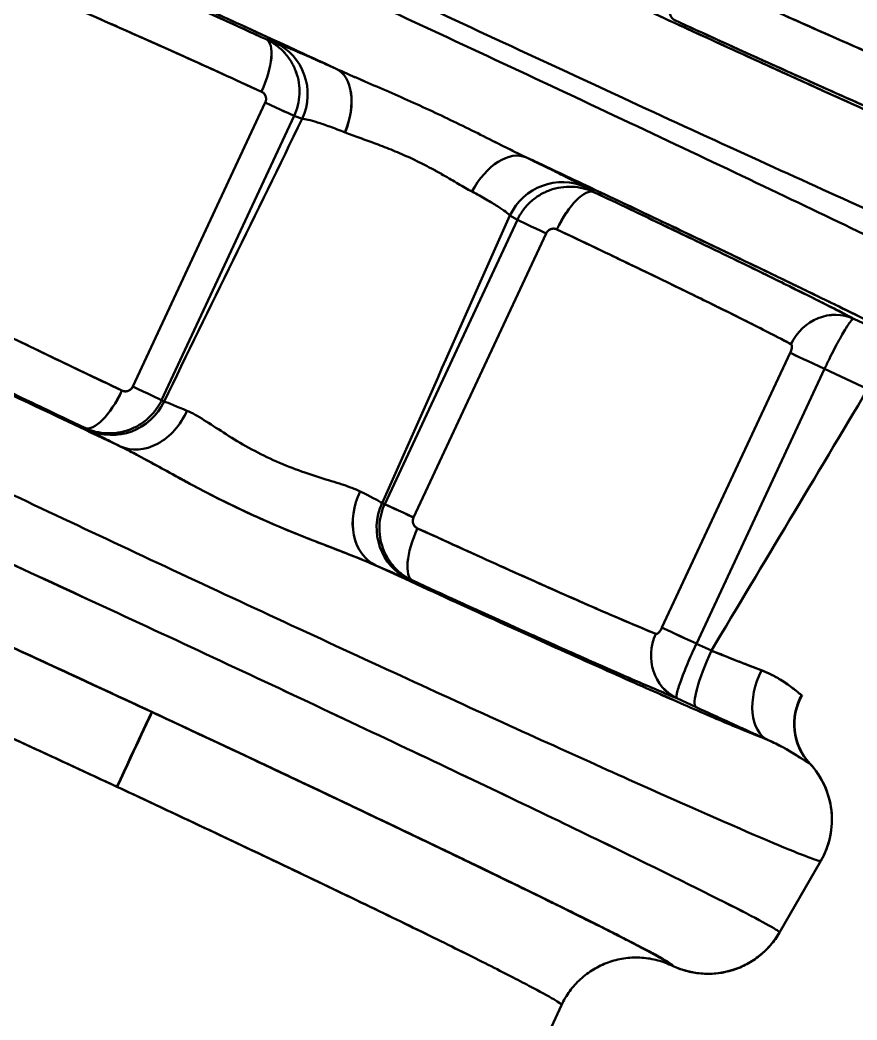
# Model space of a CAD drawing. Header units: millimetres. Extents: x -142 to 142, y -208 to 161.
# Drawn here: x -108.74 to -98.6, y -162.51 to -150.39 of the extents above; entities that cross this region are included whole.
import ezdxf

# ---------------------------------------------------------------- set-up
doc = ezdxf.new("R2010")
doc.units = ezdxf.units.MM
doc.layers.add('1', color=7, linetype='Continuous', true_color=0xffffff)

msp = doc.modelspace()

# ---------------------------------------------------------------- linework, layer by layer
at = {"layer": '1', "color": 251, "linetype": 'Continuous', "lineweight": 50}
for p, q in [((-105.754, -150.619, -5.682), (-105.646, -150.657, -6.325)), ((-105.646, -150.657, 6.325), (-105.754, -150.619, 5.682)), ((-105.765, -151.385, 5.17), (-107.371, -154.829, 5.17)), ((-107.371, -154.829, -5.17), (-105.765, -151.385, -5.17)), ((-105.415, -151.548, 5.629), (-107.021, -154.993, 5.629)), ((-107.021, -154.993, -5.629), (-105.415, -151.548, -5.629)), ((-105.317, -151.583, 6.216), (-105.415, -151.548, 5.629)), ((-105.415, -151.548, -5.629), (-105.317, -151.583, -6.216)), ((-101.88, -152.413, -6.325), (-101.782, -152.471, -5.682)), ((-101.782, -152.471, 5.682), (-101.88, -152.413, 6.325)), ((-102.711, -152.809, -5.629), (-104.318, -156.253, -5.629)), ((-104.318, -156.253, 5.629), (-102.711, -152.809, 5.629)), ((-102.801, -152.756, -6.216), (-102.711, -152.809, -5.629)), ((-102.711, -152.809, 5.629), (-102.801, -152.756, 6.216)), ((-102.362, -152.972, -5.17), (-103.968, -156.417, -5.17)), ((-103.968, -156.417, 5.17), (-102.362, -152.972, 5.17)), ((-98.058, -154.277, -2.067), (-98.634, -154.007, -2.179)), ((-98.058, -154.277, 2.067), (-98.634, -154.007, 2.179)), ((-100.958, -157.751, -1.878), (-99.405, -154.42, -1.878)), ((-99.405, -154.42, 1.878), (-100.958, -157.751, 1.878)), ((-100.541, -157.946, -1.492), (-98.988, -154.614, -1.492)), ((-98.988, -154.614, 1.492), (-100.541, -157.946, 1.492)), ((-98.464, -154.86, -1.39), (-98.988, -154.614, -1.492)), ((-98.464, -154.86, 1.39), (-98.988, -154.614, 1.492)), ((-107.021, -154.993, 5.629), (-106.992, -155.01, 5.824)), ((-106.992, -155.01, -5.824), (-107.021, -154.993, -5.629)), ((-107.912, -155.353, -5.933), (-107.951, -155.331, -5.682)), ((-107.951, -155.331, 5.682), (-107.912, -155.353, 5.933)), ((-104.318, -156.253, -5.629), (-104.35, -156.242, -5.824)), ((-104.35, -156.242, 5.824), (-104.318, -156.253, 5.629)), ((-103.979, -157.182, -5.682), (-104.021, -157.168, -5.933)), ((-104.021, -157.168, 5.933), (-103.979, -157.182, 5.682)), ((-100.359, -158.03, -1.456), (-100.541, -157.946, -1.492)), ((-100.359, -158.03, 1.456), (-100.541, -157.946, 1.492)), ((-100.544, -158.716, -2.133), (-100.779, -158.607, -2.179)), ((-100.544, -158.716, 2.133), (-100.779, -158.607, 2.179)), ((-99.033, -160.579, 0), (-99.534, -161.448, 0)), ((-100.823, -161.855), (-100.847, -161.844, 0)), ((-104.711, -167.765, 0), (-102.176, -162.328))]:
    msp.add_line(p, q, dxfattribs=at)
at = {"layer": '1', "color": 251, "linetype": 'Continuous', "lineweight": 50, "extrusion": (-0.848465, 0.388724, 0.359167)}
for centre in [(178.108, -5.105, 29.116), (185.608, -5.123, 29.163)]:
    msp.add_arc(centre, 0.6, 269.8617, 358.9284, dxfattribs=at)
at = {"layer": '1', "color": 251, "linetype": 'Continuous', "lineweight": 50, "extrusion": (-0.848463, 0.388728, 0.359167)}
msp.add_arc((181.58, -17.313, 29.137), 0.6, 89.8618, 178.9285, dxfattribs=at)
at = {"layer": '1', "color": 251, "linetype": 'Continuous', "lineweight": 50, "extrusion": (0.848465, -0.388724, 0.359167)}
msp.add_arc((-181.58, 17.314, -29.138), 0.6, 269.8617, 358.9284, dxfattribs=at)
at = {"layer": '1', "color": 251, "linetype": 'Continuous', "lineweight": 50, "extrusion": (0.164619, -0.057799, -0.984662)}
for centre, start, end in [((-177.845, -50.181, -2.456), 5.7409, 95.5674), ((-182.057, -44.269, -13.882), 185.7409, 275.5673)]:
    msp.add_arc(centre, 0.7, start, end, dxfattribs=at)
at = {"layer": '1', "color": 251, "linetype": 'Continuous', "lineweight": 50, "extrusion": (-0.164619, 0.057799, -0.984662)}
for centre, start, end in [((177.845, 50.181, 2.456), 185.7409, 275.5674), ((182.057, 44.269, 13.882), 5.7409, 95.5673)]:
    msp.add_arc(centre, 0.7, start, end, dxfattribs=at)
at = {"layer": '1', "color": 251, "linetype": 'Continuous', "lineweight": 50, "extrusion": (0.725798, -0.326787, -0.605333)}
msp.add_arc((-181.435, -26.488, -22.172), 0.7, 1.2566, 86.6875, dxfattribs=at)
at = {"layer": '1', "color": 251, "linetype": 'Continuous', "lineweight": 50, "extrusion": (-0.725799, 0.326787, -0.605332)}
msp.add_arc((181.435, 26.488, 22.173), 0.7, 181.2564, 266.6874, dxfattribs=at)
at = {"layer": '1', "color": 251, "linetype": 'Continuous', "lineweight": 50, "extrusion": (0.422601, 0.906316, 6.83168e-06)}
msp.add_arc((32.086, -5.732, -181.899), 0.6, 109.9626, 170, dxfattribs=at)
at = {"layer": '1', "color": 251, "linetype": 'Continuous', "lineweight": 50, "extrusion": (-0.422618, -0.906308, -1.66395e-14)}
for centre, start, end in [((-32.083, 5.733, 181.9), 289.9626, 350), ((-27.917, -5.733, 181.9), 109.9626, 170)]:
    msp.add_arc(centre, 0.6, start, end, dxfattribs=at)
at = {"layer": '1', "color": 251, "linetype": 'Continuous', "lineweight": 50, "extrusion": (0.716868, -0.345939, 0.605332)}
msp.add_arc((-182.232, 9.829, -25.582), 0.7, 1.2564, 86.6874, dxfattribs=at)
at = {"layer": '1', "color": 251, "linetype": 'Continuous', "lineweight": 50, "extrusion": (-0.716867, 0.345938, 0.605333)}
msp.add_arc((182.232, -9.829, 25.582), 0.7, 181.2566, 266.6875, dxfattribs=at)
at = {"layer": '1', "color": 251, "linetype": 'Continuous', "lineweight": 50, "extrusion": (0.150092, -0.088953, 0.984662)}
for centre, start, end in [((-183.755, 8.611, -7.962), 5.7409, 95.5674), ((-187.967, 14.524, 3.464), 185.7409, 275.5673)]:
    msp.add_arc(centre, 0.7, start, end, dxfattribs=at)
at = {"layer": '1', "color": 251, "linetype": 'Continuous', "lineweight": 50, "extrusion": (-0.150092, 0.088953, 0.984662)}
for centre, start, end in [((183.755, -8.611, 7.962), 185.7409, 275.5674), ((187.967, -14.524, -3.464), 5.7409, 95.5673)]:
    msp.add_arc(centre, 0.7, start, end, dxfattribs=at)
at = {"layer": '1', "color": 251, "linetype": 'Continuous', "lineweight": 50, "extrusion": (-0.843162, 0.400095, -0.359167)}
msp.add_arc((181.984, 4.236, 26.857), 0.6, 89.8617, 178.9284, dxfattribs=at)
at = {"layer": '1', "color": 251, "linetype": 'Continuous', "lineweight": 50, "extrusion": (0.843164, -0.400091, -0.359167)}
msp.add_arc((-181.983, -4.236, -26.858), 0.6, 269.8618, 358.9285, dxfattribs=at)
at = {"layer": '1', "color": 251, "linetype": 'Continuous', "lineweight": 50, "extrusion": (0.422635, 0.9063, -6.83168e-06)}
msp.add_arc((27.914, 5.732, -181.9), 0.6, 289.9626, 350, dxfattribs=at)
at = {"layer": '1', "color": 251, "linetype": 'Continuous', "lineweight": 50, "extrusion": (-0.318365, 0.16643, -0.933244)}
msp.add_arc((182.777, 14.178, 7.804), 0.6, 87.5743, 177.2154, dxfattribs=at)
at = {"layer": '1', "color": 251, "linetype": 'Continuous', "lineweight": 50, "extrusion": (0.318367, -0.166425, -0.933244)}
msp.add_arc((-182.777, -14.18, -7.805), 0.6, 267.5751, 357.2162, dxfattribs=at)
at = {"layer": '1', "color": 251, "linetype": 'Continuous', "lineweight": 50, "extrusion": (0.42261, 0.906312, -2.5651e-05)}
msp.add_arc((24.268, -2.087, -181.962), 0.6, 19.9626, 80, dxfattribs=at)
at = {"layer": '1', "color": 251, "linetype": 'Continuous', "lineweight": 50, "extrusion": (-0.422618, -0.906308, -5.3707e-15)}
msp.add_arc((-24.267, 2.083, 181.962), 0.6, 199.9626, 260, dxfattribs=at)
at = {"layer": '1', "color": 251, "linetype": 'Continuous', "lineweight": 50, "extrusion": (0.843162, -0.400095, -0.359167)}
msp.add_arc((-186.011, -16.426, -26.832), 0.6, 89.8617, 178.9284, dxfattribs=at)
at = {"layer": '1', "color": 251, "linetype": 'Continuous', "lineweight": 50, "extrusion": (-0.843164, 0.400091, -0.359167)}
msp.add_arc((186.011, 16.426, 26.833), 0.6, 269.8618, 358.9285, dxfattribs=at)
at = {"layer": '1', "color": 251, "linetype": 'Continuous', "lineweight": 50, "extrusion": (-0.422635, -0.9063, -6.83168e-06)}
msp.add_arc((-32.079, 5.735, 185.701), 0.6, 289.9626, 350, dxfattribs=at)
at = {"layer": '1', "color": 251, "linetype": 'Continuous', "lineweight": 50, "extrusion": (0.422618, 0.906308, -1.66395e-14)}
for centre, start, end in [((32.083, -5.733, -185.7), 109.9626, 170), ((27.917, 5.733, -185.7), 289.9626, 350)]:
    msp.add_arc(centre, 0.6, start, end, dxfattribs=at)
at = {"layer": '1', "color": 251, "linetype": 'Continuous', "lineweight": 50, "extrusion": (-0.556309, 0.274517, 0.784322)}
msp.add_arc((186.375, -25.944, 11.692), 0.7, 1.6121, 93.6972, dxfattribs=at)
at = {"layer": '1', "color": 251, "linetype": 'Continuous', "lineweight": 50, "extrusion": (0.556316, -0.274525, 0.784314)}
msp.add_arc((-186.375, 25.943, -11.691), 0.7, 181.6122, 273.6975, dxfattribs=at)
at = {"layer": '1', "color": 251, "linetype": 'Continuous', "lineweight": 50, "extrusion": (-0.567891, 0.249702, -0.784314)}
msp.add_arc((185.051, 21.105, 25.521), 0.7, 1.6122, 93.6975, dxfattribs=at)
at = {"layer": '1', "color": 251, "linetype": 'Continuous', "lineweight": 50, "extrusion": (0.567881, -0.249702, -0.784322)}
msp.add_arc((-185.051, -21.104, -25.52), 0.7, 181.6121, 273.6972, dxfattribs=at)
at = {"layer": '1', "color": 251, "linetype": 'Continuous', "lineweight": 50, "extrusion": (-0.422601, -0.906316, 6.83168e-06)}
msp.add_arc((-27.921, -5.735, 185.7), 0.6, 109.9626, 170, dxfattribs=at)
at = {"layer": '1', "color": 251, "linetype": 'Continuous', "lineweight": 50, "extrusion": (0.848463, -0.388728, 0.359167)}
msp.add_arc((-185.608, 5.123, -29.162), 0.6, 89.8618, 178.9285, dxfattribs=at)
at = {"layer": '1', "color": 251, "linetype": 'Continuous', "lineweight": 50, "extrusion": (0.332132, -0.136907, 0.933244)}
msp.add_arc((-184.445, 29.732, -13.791), 0.6, 87.5751, 177.2162, dxfattribs=at)
at = {"layer": '1', "color": 251, "linetype": 'Continuous', "lineweight": 50, "extrusion": (-0.332134, 0.136903, 0.933244)}
msp.add_arc((184.445, -29.734, 13.792), 0.6, 267.5743, 357.2154, dxfattribs=at)
at = {"layer": '1', "color": 251, "linetype": 'Continuous', "lineweight": 50, "extrusion": (0.422618, 0.906308, -5.3707e-15)}
msp.add_arc((24.267, -2.083, -185.638), 0.6, 19.9626, 80, dxfattribs=at)
at = {"layer": '1', "color": 251, "linetype": 'Continuous', "lineweight": 50, "extrusion": (-0.422627, -0.906304, 2.5651e-05)}
msp.add_arc((-24.265, 2.078, 185.638), 0.6, 199.9626, 260, dxfattribs=at)
at = {"layer": '1', "color": 251, "linetype": 'Continuous', "lineweight": 50, "extrusion": (-0.893816, 0.413449, -0.173647)}
msp.add_arc((185.562, 2.162, 24.618), 0.7, 1.0154, 90.0306, dxfattribs=at)
at = {"layer": '1', "color": 251, "linetype": 'Continuous', "lineweight": 50, "extrusion": (-0.893816, 0.413449, 0.173647)}
msp.add_arc((185.562, -2.162, 24.618), 0.7, 269.9694, 358.9846, dxfattribs=at)
at = {"layer": '1', "color": 251, "linetype": 'Continuous', "lineweight": 50, "extrusion": (-0.724883, 0.326334, -0.606671)}
msp.add_arc((185.306, 14.136, 21.372), 0.7, 1.258, 93.0917, dxfattribs=at)
at = {"layer": '1', "color": 251, "linetype": 'Continuous', "lineweight": 50, "extrusion": (-0.724884, 0.326335, 0.60667)}
msp.add_arc((185.306, -14.136, 21.372), 0.7, 266.9084, 358.7421, dxfattribs=at)
at = {"layer": '1', "color": 251, "linetype": 'Continuous', "lineweight": 50, "extrusion": (-0.018074, -0.005152, 0.999823)}
msp.add_arc((125.787, -138.418, 2.63), 0.7, 224.0935, 296.9891, dxfattribs=at)
at = {"layer": '1', "color": 251, "linetype": 'Continuous', "lineweight": 50, "extrusion": (-0.018074, -0.005153, -0.999823)}
msp.add_arc((125.782, 138.422, 2.63), 0.7, 63.0127, 135.9083, dxfattribs=at)
at = {"layer": '1', "color": 251, "linetype": 'Continuous', "lineweight": 50, "extrusion": (-0.906311, 0.422612, -0.000400232)}
msp.add_arc((190.178, 7.012, 30.001), 1, 181, 270, dxfattribs=at)
at = {"layer": '1', "color": 251, "linetype": 'Continuous', "lineweight": 50, "extrusion": (0.906305, -0.422625, 0.000399382)}
msp.add_arc((-190.178, -6.988, -29.999), 1, 1, 90, dxfattribs=at)
at = {"layer": '1', "color": 251, "linetype": 'Continuous', "lineweight": 50, "extrusion": (-0.00876, -0.015172, 0.999847)}
msp.add_arc((-99.895, -160.048, 3.304), 1, 329.9962, 42.9035, dxfattribs=at)
at = {"layer": '1', "color": 251, "linetype": 'Continuous', "lineweight": 50, "extrusion": (0.00876, 0.015172, 0.999847)}
msp.add_arc((-99.895, -160.048, -3.304), 1, 329.9962, 42.9035, dxfattribs=at)
at = {"layer": '1', "color": 251, "linetype": 'Continuous', "lineweight": 50, "extrusion": (0.00876, 0.015172, -0.999847)}
msp.add_arc((100.397, -160.916, -3.321), 1, 210.0038, 295.0046, dxfattribs=at)
at = {"layer": '1', "color": 251, "linetype": 'Continuous', "lineweight": 50, "extrusion": (-0.00876, -0.015172, -0.999847)}
msp.add_arc((100.397, -160.916, 3.321), 1, 210.0038, 295.0046, dxfattribs=at)
at = {"layer": '1', "color": 251, "linetype": 'Continuous', "lineweight": 50}
for points, knots in [([(-111.157, -146.65), (-111.16, -146.659, -0.573), (-111.063, -146.723, -1.719), (-110.471, -147.036, -3.924), (-109.015, -147.758, -6.352), (-106.384, -149.017, -8.299), (-103.272, -150.481, -8.982), (-100.15, -151.924, -8.299), (-97.494, -153.13, -6.352), (-96.005, -153.782, -3.924), (-95.385, -154.034, -1.719), (-95.273, -154.067, -0.573), (-95.268, -154.059, 0)], [0, 0, 0, 0, 0.0625, 0.125, 0.25, 0.375, 0.5, 0.625, 0.75, 0.875, 0.9375, 1, 1, 1, 1]), ([(-95.268, -154.059, 0), (-95.273, -154.067, 0.573), (-95.385, -154.034, 1.719), (-96.005, -153.782, 3.924), (-97.494, -153.13, 6.352), (-100.15, -151.924, 8.299), (-103.272, -150.481, 8.982), (-106.384, -149.017, 8.299), (-109.015, -147.758, 6.352), (-110.471, -147.036, 3.924), (-111.063, -146.723, 1.719), (-111.16, -146.659, 0.573), (-111.157, -146.65)], [0, 0, 0, 0, 0.0625, 0.125, 0.25, 0.375, 0.5, 0.625, 0.75, 0.875, 0.9375, 1, 1, 1, 1]), ([(-95.519, -154.494, 0), (-95.515, -154.486, -0.571), (-95.609, -154.423, -1.714), (-96.195, -154.113, -3.913), (-97.643, -153.395, -6.336), (-100.263, -152.141, -8.279), (-103.365, -150.682, -8.962), (-106.477, -149.243, -8.279), (-109.122, -148.042, -6.336), (-110.603, -147.394, -3.913), (-111.217, -147.145, -1.714), (-111.326, -147.113, -0.571), (-111.329, -147.121)], [0, 0, 0, 0, 0.0625, 0.125, 0.25, 0.375, 0.5, 0.625, 0.75, 0.875, 0.9375, 1, 1, 1, 1]), ([(-111.329, -147.121), (-111.326, -147.113, 0.571), (-111.217, -147.145, 1.714), (-110.603, -147.394, 3.913), (-109.122, -148.042, 6.336), (-106.477, -149.243, 8.279), (-103.365, -150.682, 8.962), (-100.263, -152.141, 8.279), (-97.643, -153.395, 6.336), (-96.195, -154.113, 3.913), (-95.609, -154.423, 1.714), (-95.515, -154.486, 0.571), (-95.519, -154.494, 0)], [0, 0, 0, 0, 0.0625, 0.125, 0.25, 0.375, 0.5, 0.625, 0.75, 0.875, 0.9375, 1, 1, 1, 1]), ([(-100.751, -149.75, -5.133), (-100.431, -149.897, -4.998), (-99.818, -150.175, -4.655), (-99.002, -150.54, -3.94), (-98.326, -150.837, -3.042), (-97.994, -150.976, -2.341), (-97.863, -151.03, -1.974)], [0, 0, 0, 0, 0.246209, 0.489623, 0.743213, 1, 1, 1, 1]), ([(-97.863, -151.03, 1.974), (-97.988, -150.979, 2.322), (-98.303, -150.846, 2.997), (-98.96, -150.559, 3.895), (-99.784, -150.191, 4.634), (-100.421, -149.902, 4.993), (-100.751, -149.75, 5.133)], [0, 0, 0, 0, 0.243764, 0.490546, 0.74563, 1, 1, 1, 1]), ([(-105.812, -151.254, -5.133), (-106.133, -151.107, -4.997), (-106.751, -150.826, -4.652), (-107.57, -150.46, -3.93), (-108.243, -150.165, -3.031), (-108.571, -150.027, -2.335), (-108.7, -149.975, -1.974)], [0, 0, 0, 0, 0.246921, 0.49392, 0.747102, 1, 1, 1, 1]), ([(-108.7, -149.975, 1.974), (-108.574, -150.026, 2.326), (-108.257, -150.159, 3.004), (-107.597, -150.448, 3.901), (-106.775, -150.815, 4.637), (-106.141, -151.103, 4.994), (-105.812, -151.254, 5.133)], [0, 0, 0, 0, 0.246266, 0.493, 0.746655, 1, 1, 1, 1]), ([(-104.906, -150.977, -7.65), (-104.883, -150.987, -7.662), (-104.838, -151.007, -7.686), (-104.747, -151.048, -7.731), (-104.583, -151.12, -7.801), (-104.34, -151.224, -7.879), (-104.043, -151.355, -7.935), (-103.743, -151.491, -7.954), (-103.446, -151.633, -7.935), (-103.154, -151.777, -7.879), (-102.871, -151.92, -7.786), (-102.69, -152.009, -7.699), (-102.601, -152.051, -7.65)], [0, 0, 0, 0, 0.03125, 0.0625, 0.125, 0.25, 0.375, 0.5, 0.625, 0.75, 0.875, 1, 1, 1, 1]), ([(-102.601, -152.051, 7.65), (-102.623, -152.041, 7.662), (-102.668, -152.019, 7.686), (-102.758, -151.975, 7.731), (-102.918, -151.896, 7.801), (-103.154, -151.777, 7.879), (-103.446, -151.633, 7.935), (-103.743, -151.491, 7.954), (-104.043, -151.355, 7.935), (-104.34, -151.224, 7.879), (-104.631, -151.099, 7.786), (-104.817, -151.017, 7.699), (-104.906, -150.977, 7.65)], [0, 0, 0, 0, 0.03125, 0.0625, 0.125, 0.25, 0.375, 0.5, 0.625, 0.75, 0.875, 1, 1, 1, 1]), ([(-104.799, -151.748, -7.106), (-104.743, -151.77, -7.152), (-104.622, -151.814, -7.235), (-104.424, -151.884, -7.327), (-104.216, -151.965, -7.384), (-104.006, -152.056, -7.403), (-103.801, -152.158, -7.384), (-103.606, -152.266, -7.327), (-103.455, -152.354, -7.25), (-103.342, -152.42, -7.173), (-103.287, -152.451, -7.129), (-103.26, -152.465, -7.106)], [0, 0, 0, 0, 0.125, 0.25, 0.375, 0.5, 0.625, 0.75, 0.875, 0.9375, 1, 1, 1, 1]), ([(-103.26, -152.465, 7.106), (-103.314, -152.437, 7.152), (-103.425, -152.372, 7.235), (-103.606, -152.265, 7.327), (-103.801, -152.158, 7.384), (-104.006, -152.056, 7.403), (-104.216, -151.965, 7.384), (-104.424, -151.884, 7.327), (-104.589, -151.826, 7.25), (-104.713, -151.781, 7.173), (-104.771, -151.759, 7.129), (-104.799, -151.748, 7.106)], [0, 0, 0, 0, 0.125, 0.25, 0.375, 0.5, 0.625, 0.75, 0.875, 0.9375, 1, 1, 1, 1]), ([(-99.395, -154.314, -1.974), (-99.492, -154.262, -2.26), (-99.728, -154.14, -2.809), (-100.199, -153.905, -3.552), (-100.776, -153.622, -4.2), (-101.454, -153.294, -4.744), (-101.964, -153.051, -5.019), (-102.231, -152.924, -5.133)], [0, 0, 0, 0, 0.199935, 0.396129, 0.591968, 0.793117, 1, 1, 1, 1]), ([(-102.231, -152.924, 5.133), (-101.911, -153.076, 4.997), (-101.3, -153.368, 4.651), (-100.495, -153.759, 3.932), (-99.837, -154.085, 3.035), (-99.519, -154.248, 2.338), (-99.395, -154.314, 1.974)], [0, 0, 0, 0, 0.247974, 0.492968, 0.745015, 1, 1, 1, 1]), ([(-110.338, -153.488, -1.974), (-110.219, -153.551, -2.323), (-109.917, -153.706, -2.994), (-109.277, -154.024, -3.889), (-108.467, -154.417, -4.631), (-107.833, -154.72, -4.992), (-107.502, -154.878, -5.133)], [0, 0, 0, 0, 0.243908, 0.487994, 0.743246, 1, 1, 1, 1]), ([(-107.502, -154.878, 5.133), (-107.819, -154.727, 4.998), (-108.426, -154.437, 4.656), (-109.231, -154.046, 3.94), (-109.893, -153.718, 3.042), (-110.213, -153.554, 2.341), (-110.338, -153.488, 1.974)], [0, 0, 0, 0, 0.245777, 0.489368, 0.743303, 1, 1, 1, 1]), ([(-113.732, -153.725), (-113.735, -153.732, -0.53), (-113.645, -153.792, -1.591), (-113.098, -154.082, -3.63), (-111.75, -154.749, -5.877), (-109.316, -155.913, -7.678), (-106.436, -157.267, -8.31), (-103.548, -158.603, -7.678), (-101.092, -159.719, -5.877), (-99.714, -160.322, -3.63), (-99.14, -160.556, -1.591), (-99.037, -160.586, -0.53), (-99.033, -160.579, 0)], [0, 0, 0, 0, 0.0625, 0.125, 0.25, 0.375, 0.5, 0.625, 0.75, 0.875, 0.9375, 1, 1, 1, 1]), ([(-99.033, -160.579, 0), (-99.037, -160.586, 0.53), (-99.14, -160.556, 1.591), (-99.714, -160.322, 3.63), (-101.092, -159.719, 5.877), (-103.548, -158.603, 7.678), (-106.436, -157.267, 8.31), (-109.316, -155.913, 7.678), (-111.75, -154.749, 5.877), (-113.097, -154.081, 3.63), (-113.645, -153.792, 1.591), (-113.735, -153.732, 0.53), (-113.732, -153.725)], [0, 0, 0, 0, 0.0625, 0.125, 0.25, 0.375, 0.5, 0.625, 0.75, 0.875, 0.9375, 1, 1, 1, 1]), ([(-99.534, -161.448, 0), (-99.53, -161.441, -0.526), (-99.617, -161.383, -1.576), (-100.156, -161.098, -3.599), (-101.488, -160.439, -5.827), (-103.899, -159.285, -7.615), (-106.752, -157.944, -8.243), (-109.613, -156.62, -7.615), (-112.046, -155.515, -5.827), (-113.408, -154.919, -3.599), (-113.973, -154.689, -1.576), (-114.073, -154.66, -0.526), (-114.076, -154.668)], [0, 0, 0, 0, 0.0625, 0.125, 0.25, 0.375, 0.5, 0.625, 0.75, 0.875, 0.9375, 1, 1, 1, 1]), ([(-114.076, -154.668), (-114.073, -154.66, 0.526), (-113.973, -154.689, 1.576), (-113.408, -154.919, 3.599), (-112.046, -155.515, 5.827), (-109.614, -156.621, 7.615), (-106.752, -157.944, 8.243), (-103.898, -159.285, 7.615), (-101.488, -160.439, 5.827), (-100.156, -161.099, 3.599), (-99.617, -161.383, 1.576), (-99.53, -161.441, 0.526), (-99.534, -161.448, 0)], [0, 0, 0, 0, 0.0625, 0.125, 0.25, 0.375, 0.5, 0.625, 0.75, 0.875, 0.9375, 1, 1, 1, 1]), ([(-104.426, -156.998, -6.912), (-104.502, -156.965, -6.972), (-104.655, -156.9, -7.095), (-105.006, -156.765, -7.285), (-105.601, -156.535, -7.488), (-106.361, -156.186, -7.501), (-106.963, -155.852, -7.297), (-107.273, -155.682, -7.106), (-107.418, -155.605, -7), (-107.483, -155.573, -6.944), (-107.522, -155.554, -6.912)], [0, 0, 0, 0, 0.083113, 0.169825, 0.344026, 0.627431, 0.839589, 0.925008, 0.956155, 1, 1, 1, 1]), ([(-107.522, -155.554, 6.912), (-107.449, -155.591, 6.972), (-107.299, -155.667, 7.095), (-106.971, -155.848, 7.285), (-106.413, -156.157, 7.488), (-105.657, -156.515, 7.501), (-105.014, -156.761, 7.297), (-104.684, -156.889, 7.106), (-104.532, -156.951, 7), (-104.465, -156.981, 6.944), (-104.426, -156.998, 6.912)], [0, 0, 0, 0, 0.083113, 0.169825, 0.344026, 0.627431, 0.839589, 0.925008, 0.956155, 1, 1, 1, 1]), ([(-103.921, -156.548, -5.133), (-103.664, -156.665, -5.024), (-103.173, -156.889, -4.764), (-102.497, -157.192, -4.243), (-101.899, -157.458, -3.6), (-101.394, -157.677, -2.838), (-101.138, -157.784, -2.269), (-101.033, -157.827, -1.974)], [0, 0, 0, 0, 0.197415, 0.389495, 0.588639, 0.793816, 1, 1, 1, 1]), ([(-101.033, -157.827, 1.974), (-101.157, -157.776, 2.323), (-101.472, -157.644, 2.996), (-102.128, -157.357, 3.893), (-102.951, -156.99, 4.633), (-103.589, -156.699, 4.992), (-103.921, -156.548, 5.133)], [0, 0, 0, 0, 0.243916, 0.489413, 0.744567, 1, 1, 1, 1]), ([(-99.753, -158.269, 1.172), (-99.795, -158.253, 1.206), (-99.882, -158.219, 1.269), (-100.025, -158.163, 1.349), (-100.184, -158.1, 1.415), (-100.298, -158.054, 1.445), (-100.359, -158.03, 1.456)], [0, 0, 0, 0, 0.234916, 0.471473, 0.723285, 1, 1, 1, 1]), ([(-99.26, -158.572, -0.019), (-99.261, -158.573, -0.075), (-99.268, -158.569, -0.186), (-99.292, -158.55, -0.351), (-99.33, -158.519, -0.511), (-99.401, -158.464, -0.715), (-99.526, -158.375, -0.949), (-99.67, -158.301, -1.105), (-99.753, -158.269, -1.172)], [0, 0, 0, 0, 0.125, 0.25, 0.375, 0.5, 0.75, 1, 1, 1, 1]), ([(-99.26, -158.572, 0.019), (-99.262, -158.573, 0.138), (-99.287, -158.555, 0.362), (-99.378, -158.48, 0.669), (-99.522, -158.378, 0.944), (-99.665, -158.303, 1.101), (-99.753, -158.269, 1.172)], [0, 0, 0, 0, 0.271121, 0.508837, 0.741354, 1, 1, 1, 1]), ([(-99.166, -159.399, 0.017), (-99.169, -159.4, 0.169), (-99.191, -159.387, 0.474), (-99.316, -159.306, 1.068), (-99.501, -159.19, 1.479), (-99.678, -159.112, 1.716)], [0, 0, 0, 0, 0.25, 0.5, 1, 1, 1, 1])]:
    msp.add_open_spline(points, degree=3, knots=knots, dxfattribs=at)
for points in [[(-104.906, -150.977, -7.65), (-105.227, -150.828, -7.591), (-105.828, -150.551, -7.43), (-106.619, -150.189, -7.099), (-107.29, -149.883, -6.717), (-107.86, -149.625, -6.309), (-108.35, -149.405, -5.883), (-108.785, -149.21, -5.434), (-109.182, -149.035, -4.951), (-109.543, -148.876, -4.429), (-109.863, -148.738, -3.876), (-110.14, -148.62, -3.296), (-110.374, -148.523, -2.688), (-110.566, -148.445, -2.038), (-110.667, -148.408, -1.554), (-110.707, -148.394, -1.301)], [(-110.707, -148.394, 1.301), (-110.669, -148.407, 1.538), (-110.575, -148.442, 2.001), (-110.383, -148.519, 2.66), (-110.143, -148.619, 3.292), (-109.852, -148.742, 3.899), (-109.514, -148.889, 4.475), (-109.136, -149.055, 5.012), (-108.71, -149.244, 5.519), (-108.211, -149.467, 6.015), (-107.602, -149.741, 6.509), (-106.854, -150.081, 6.984), (-105.949, -150.495, 7.394), (-105.269, -150.809, 7.583), (-104.906, -150.977, 7.65)], [(-105.754, -150.619, -5.682), (-106.115, -150.454, -5.53), (-106.794, -150.144, -5.148), (-107.69, -149.742, -4.363), (-108.451, -149.406, -3.346), (-108.809, -149.254, -2.586), (-108.954, -149.194, -2.179)], [(-108.954, -149.194, 2.179), (-108.813, -149.252, 2.575), (-108.463, -149.402, 3.319), (-107.747, -149.716, 4.301), (-106.817, -150.134, 5.136), (-106.124, -150.449, 5.526), (-105.754, -150.619, 5.682)], [(-101.35, -150.17, -7.607), (-101.033, -150.316, -7.533), (-100.442, -150.588, -7.345), (-99.676, -150.939, -6.984), (-99.029, -151.233, -6.581), (-98.48, -151.48, -6.156), (-98.004, -151.694, -5.712), (-97.575, -151.885, -5.238), (-97.184, -152.057, -4.726), (-96.832, -152.211, -4.174), (-96.524, -152.343, -3.593), (-96.262, -152.454, -2.983), (-96.044, -152.543, -2.34), (-95.926, -152.589, -1.865), (-95.877, -152.607, -1.618)], [(-95.877, -152.607, 1.618), (-95.921, -152.591, 1.836), (-96.024, -152.551, 2.264), (-96.222, -152.47, 2.874), (-96.463, -152.369, 3.462), (-96.75, -152.247, 4.029), (-97.075, -152.105, 4.564), (-97.436, -151.946, 5.065), (-97.842, -151.766, 5.542), (-98.313, -151.556, 6.01), (-98.88, -151.3, 6.476), (-99.567, -150.988, 6.927), (-100.393, -150.611, 7.328), (-101.017, -150.324, 7.529), (-101.35, -150.17, 7.607)], [(-100.81, -150.385, -5.682), (-100.448, -150.551, -5.529), (-99.769, -150.86, -5.146), (-98.892, -151.254, -4.382), (-98.122, -151.594, -3.365), (-97.757, -151.749, -2.595), (-97.609, -151.81, -2.179)], [(-97.609, -151.81, 2.179), (-97.748, -151.753, 2.569), (-98.093, -151.606, 3.306), (-98.807, -151.292, 4.292), (-99.743, -150.872, 5.134), (-100.438, -150.556, 5.525), (-100.81, -150.385, 5.682)], [(-105.415, -151.548, -5.629), (-105.396, -151.507, -5.629), (-105.366, -151.42, -5.628), (-105.346, -151.283, -5.63), (-105.354, -151.145, -5.634), (-105.389, -151.012, -5.641), (-105.448, -150.887, -5.649), (-105.531, -150.777, -5.659), (-105.634, -150.685, -5.67), (-105.712, -150.639, -5.678), (-105.754, -150.619, -5.682)], [(-105.754, -150.619, 5.682), (-105.712, -150.639, 5.678), (-105.634, -150.685, 5.67), (-105.531, -150.777, 5.659), (-105.449, -150.887, 5.649), (-105.389, -151.012, 5.641), (-105.354, -151.145, 5.634), (-105.346, -151.283, 5.63), (-105.366, -151.42, 5.628), (-105.396, -151.507, 5.629), (-105.415, -151.548, 5.629)], [(-105.646, -150.657, -6.325), (-105.625, -150.664, -6.453), (-105.562, -150.689, -6.699), (-105.417, -150.75, -7.032), (-105.211, -150.84, -7.353), (-105.018, -150.926, -7.556), (-104.906, -150.977, -7.65)], [(-104.906, -150.977, 7.65), (-105.006, -150.931, 7.566), (-105.184, -150.852, 7.383), (-105.385, -150.764, 7.089), (-105.545, -150.696, 6.751), (-105.621, -150.666, 6.475), (-105.646, -150.657, 6.325)], [(-105.765, -151.385, -5.17), (-105.764, -151.382, -5.17), (-105.761, -151.375, -5.169), (-105.758, -151.365, -5.169), (-105.756, -151.353, -5.168), (-105.755, -151.34, -5.166), (-105.757, -151.326, -5.163), (-105.76, -151.312, -5.16), (-105.765, -151.301, -5.157), (-105.77, -151.291, -5.153), (-105.777, -151.281, -5.15), (-105.784, -151.273, -5.146), (-105.792, -151.266, -5.142), (-105.801, -151.26, -5.138), (-105.808, -151.256, -5.135), (-105.812, -151.254, -5.133)], [(-105.812, -151.254, 5.133), (-105.805, -151.257, 5.136), (-105.794, -151.264, 5.141), (-105.78, -151.277, 5.148), (-105.77, -151.29, 5.153), (-105.763, -151.304, 5.158), (-105.759, -151.317, 5.161), (-105.756, -151.329, 5.164), (-105.755, -151.34, 5.166), (-105.756, -151.351, 5.167), (-105.757, -151.362, 5.169), (-105.76, -151.373, 5.169), (-105.763, -151.381, 5.17), (-105.765, -151.385, 5.17)], [(-106.992, -155.01, 5.824), (-106.434, -153.868, 5.954), (-105.875, -152.725, 6.085), (-105.317, -151.583, 6.216)], [(-106.992, -155.01, -5.824), (-106.434, -153.868, -5.954), (-105.875, -152.725, -6.085), (-105.317, -151.583, -6.216)], [(-105.317, -151.583, -6.216), (-105.3, -151.583, -6.303), (-105.252, -151.591, -6.475), (-105.139, -151.623, -6.715), (-104.988, -151.675, -6.93), (-104.865, -151.722, -7.052), (-104.799, -151.748, -7.106)], [(-104.799, -151.748, 7.106), (-104.865, -151.722, 7.052), (-104.988, -151.675, 6.93), (-105.139, -151.623, 6.715), (-105.252, -151.591, 6.475), (-105.3, -151.583, 6.303), (-105.317, -151.583, 6.216)], [(-102.601, -152.051, -7.65), (-102.502, -152.099, -7.566), (-102.326, -152.185, -7.383), (-102.13, -152.282, -7.089), (-101.975, -152.36, -6.752), (-101.903, -152.399, -6.475), (-101.88, -152.413, -6.325)], [(-96.894, -154.835, -1.301), (-96.928, -154.815, -1.538), (-97.015, -154.765, -2.001), (-97.197, -154.667, -2.66), (-97.428, -154.547, -3.292), (-97.71, -154.404, -3.899), (-98.039, -154.24, -4.475), (-98.41, -154.057, -5.012), (-98.829, -153.851, -5.519), (-99.32, -153.613, -6.016), (-99.922, -153.323, -6.509), (-100.662, -152.968, -6.984), (-101.561, -152.541, -7.394), (-102.239, -152.222, -7.583), (-102.601, -152.051, -7.65)], [(-102.601, -152.051, 7.65), (-102.281, -152.202, 7.591), (-101.682, -152.484, 7.43), (-100.897, -152.857, 7.099), (-100.231, -153.175, 6.717), (-99.667, -153.445, 6.309), (-99.183, -153.679, 5.883), (-98.755, -153.888, 5.434), (-98.365, -154.079, 4.951), (-98.012, -154.254, 4.429), (-97.699, -154.41, 3.876), (-97.431, -154.546, 3.296), (-97.206, -154.663, 2.688), (-97.024, -154.76, 2.038), (-96.93, -154.813, 1.554), (-96.894, -154.835, 1.301)], [(-101.88, -152.413, 6.325), (-101.9, -152.401, 6.454), (-101.96, -152.368, 6.702), (-102.1, -152.297, 7.035), (-102.3, -152.197, 7.353), (-102.49, -152.105, 7.556), (-102.601, -152.051, 7.65)], [(-103.26, -152.465, -7.106), (-103.198, -152.499, -7.052), (-103.084, -152.563, -6.93), (-102.946, -152.645, -6.715), (-102.849, -152.711, -6.475), (-102.812, -152.743, -6.303), (-102.801, -152.756, -6.216)], [(-102.801, -152.756, 6.216), (-102.812, -152.743, 6.303), (-102.849, -152.711, 6.475), (-102.946, -152.645, 6.715), (-103.084, -152.563, 6.93), (-103.198, -152.499, 7.052), (-103.26, -152.465, 7.106)], [(-101.782, -152.471, -5.682), (-101.824, -152.452, -5.678), (-101.91, -152.422, -5.67), (-102.046, -152.402, -5.659), (-102.184, -152.41, -5.649), (-102.318, -152.444, -5.641), (-102.442, -152.503, -5.634), (-102.553, -152.586, -5.63), (-102.645, -152.688, -5.628), (-102.692, -152.768, -5.629), (-102.711, -152.809, -5.629)], [(-102.711, -152.809, 5.629), (-102.692, -152.768, 5.629), (-102.645, -152.688, 5.628), (-102.553, -152.586, 5.63), (-102.442, -152.503, 5.634), (-102.318, -152.444, 5.641), (-102.184, -152.41, 5.649), (-102.046, -152.402, 5.659), (-101.91, -152.422, 5.67), (-101.824, -152.452, 5.678), (-101.782, -152.471, 5.682)], [(-98.634, -154.007, -2.179), (-98.744, -153.949, -2.502), (-99.009, -153.814, -3.112), (-99.529, -153.556, -3.93), (-100.157, -153.249, -4.638), (-100.911, -152.886, -5.244), (-101.479, -152.615, -5.553), (-101.782, -152.471, -5.682)], [(-101.782, -152.471, 5.682), (-101.42, -152.643, 5.528), (-100.743, -152.966, 5.142), (-99.87, -153.388, 4.366), (-99.126, -153.755, 3.358), (-98.775, -153.933, 2.592), (-98.634, -154.007, 2.179)], [(-104.35, -156.242, -5.824), (-103.834, -155.08, -5.954), (-103.317, -153.918, -6.085), (-102.801, -152.756, -6.216)], [(-104.35, -156.242, 5.824), (-103.834, -155.08, 5.954), (-103.317, -153.918, 6.085), (-102.801, -152.756, 6.216)], [(-102.231, -152.924, -5.133), (-102.238, -152.921, -5.136), (-102.251, -152.916, -5.141), (-102.269, -152.914, -5.148), (-102.286, -152.915, -5.153), (-102.301, -152.918, -5.158), (-102.313, -152.923, -5.161), (-102.324, -152.929, -5.164), (-102.333, -152.936, -5.166), (-102.341, -152.943, -5.167), (-102.349, -152.951, -5.169), (-102.356, -152.961, -5.169), (-102.36, -152.968, -5.17), (-102.362, -152.972, -5.17)], [(-102.362, -152.972, 5.17), (-102.36, -152.969, 5.17), (-102.357, -152.963, 5.169), (-102.351, -152.954, 5.169), (-102.343, -152.944, 5.168), (-102.333, -152.935, 5.166), (-102.322, -152.928, 5.163), (-102.309, -152.921, 5.16), (-102.297, -152.918, 5.157), (-102.286, -152.915, 5.153), (-102.275, -152.914, 5.15), (-102.264, -152.915, 5.146), (-102.253, -152.916, 5.142), (-102.242, -152.919, 5.138), (-102.235, -152.922, 5.135), (-102.231, -152.924, 5.133)], [(-112.194, -153.276, -1.716), (-112.102, -153.326, -2.138), (-111.854, -153.458, -2.946), (-111.286, -153.744, -4.073), (-110.543, -154.11, -5.065), (-109.65, -154.542, -5.892), (-108.632, -155.029, -6.528), (-107.902, -155.375, -6.808), (-107.522, -155.554, -6.912)], [(-107.522, -155.554, 6.912), (-107.902, -155.375, 6.808), (-108.632, -155.029, 6.528), (-109.65, -154.542, 5.892), (-110.543, -154.11, 5.065), (-111.286, -153.744, 4.072), (-111.854, -153.457, 2.944), (-112.102, -153.326, 2.137), (-112.194, -153.276, 1.716)], [(-111.099, -153.795, -2.179), (-110.965, -153.865, -2.571), (-110.629, -154.036, -3.31), (-109.943, -154.374, -4.278), (-109.02, -154.821, -5.127), (-108.325, -155.153, -5.523), (-107.951, -155.331, -5.682)], [(-107.951, -155.331, 5.682), (-108.309, -155.16, 5.53), (-108.981, -154.84, 5.147), (-109.848, -154.421, 4.383), (-110.604, -154.048, 3.364), (-110.957, -153.869, 2.595), (-111.099, -153.795, 2.179)], [(-98.988, -154.614, -1.492), (-98.969, -154.573, -1.492), (-98.929, -154.491, -1.501), (-98.87, -154.374, -1.54), (-98.814, -154.267, -1.604), (-98.761, -154.174, -1.689), (-98.716, -154.099, -1.794), (-98.678, -154.044, -1.914), (-98.649, -154.012, -2.043), (-98.638, -154.006, -2.134), (-98.634, -154.007, -2.179)], [(-98.634, -154.007, 2.179), (-98.638, -154.006, 2.134), (-98.65, -154.012, 2.043), (-98.678, -154.044, 1.914), (-98.716, -154.099, 1.794), (-98.761, -154.174, 1.689), (-98.814, -154.267, 1.604), (-98.87, -154.374, 1.54), (-98.929, -154.491, 1.501), (-98.969, -154.573, 1.492), (-98.988, -154.614, 1.492)], [(-99.405, -154.42, -1.878), (-99.4, -154.41, -1.878), (-99.393, -154.392, -1.881), (-99.385, -154.365, -1.894), (-99.383, -154.341, -1.915), (-99.386, -154.323, -1.942), (-99.391, -154.316, -1.963), (-99.395, -154.314, -1.974)], [(-99.395, -154.314, 1.974), (-99.392, -154.315, 1.967), (-99.389, -154.319, 1.953), (-99.385, -154.327, 1.936), (-99.384, -154.337, 1.922), (-99.384, -154.347, 1.91), (-99.385, -154.358, 1.9), (-99.387, -154.368, 1.893), (-99.389, -154.378, 1.888), (-99.392, -154.388, 1.884), (-99.395, -154.398, 1.88), (-99.399, -154.408, 1.878), (-99.403, -154.416, 1.878), (-99.405, -154.42, 1.878)], [(-107.502, -154.878, -5.133), (-107.495, -154.881, -5.136), (-107.482, -154.885, -5.141), (-107.464, -154.888, -5.148), (-107.447, -154.887, -5.153), (-107.432, -154.883, -5.158), (-107.42, -154.878, -5.161), (-107.409, -154.872, -5.164), (-107.4, -154.866, -5.166), (-107.391, -154.859, -5.167), (-107.384, -154.85, -5.169), (-107.377, -154.841, -5.169), (-107.373, -154.833, -5.17), (-107.371, -154.829, -5.17)], [(-107.371, -154.829, 5.17), (-107.373, -154.833, 5.17), (-107.376, -154.839, 5.169), (-107.382, -154.848, 5.169), (-107.39, -154.857, 5.168), (-107.4, -154.866, 5.166), (-107.411, -154.874, 5.163), (-107.424, -154.88, 5.16), (-107.435, -154.884, 5.157), (-107.447, -154.886, 5.153), (-107.458, -154.887, 5.15), (-107.469, -154.887, 5.146), (-107.48, -154.886, 5.142), (-107.491, -154.883, 5.138), (-107.498, -154.88, 5.135), (-107.502, -154.878, 5.133)], [(-100.359, -158.03, -1.456), (-99.727, -156.973, -1.434), (-99.096, -155.917, -1.412), (-98.464, -154.86, -1.39)], [(-100.359, -158.03, 1.456), (-99.727, -156.973, 1.434), (-99.096, -155.917, 1.412), (-98.464, -154.86, 1.39)], [(-107.951, -155.331, -5.682), (-107.909, -155.35, -5.678), (-107.823, -155.38, -5.67), (-107.686, -155.4, -5.659), (-107.549, -155.392, -5.649), (-107.415, -155.358, -5.641), (-107.291, -155.298, -5.634), (-107.18, -155.216, -5.63), (-107.088, -155.113, -5.628), (-107.041, -155.034, -5.629), (-107.021, -154.993, -5.629)], [(-107.021, -154.993, 5.629), (-107.041, -155.034, 5.629), (-107.088, -155.113, 5.628), (-107.18, -155.216, 5.63), (-107.291, -155.298, 5.634), (-107.415, -155.358, 5.641), (-107.549, -155.392, 5.649), (-107.686, -155.4, 5.659), (-107.823, -155.38, 5.67), (-107.909, -155.35, 5.678), (-107.951, -155.331, 5.682)], [(-106.715, -155.122, -6.491), (-106.829, -155.073, -6.333), (-106.943, -155.025, -6.111), (-106.992, -155.01, -5.824)], [(-106.992, -155.01, 5.824), (-106.943, -155.025, 6.111), (-106.829, -155.073, 6.333), (-106.715, -155.122, 6.491)], [(-104.614, -156.101, -6.491), (-104.676, -156.07, -6.578), (-104.824, -156.016, -6.736), (-105.099, -155.935, -6.912), (-105.4, -155.834, -7.02), (-105.709, -155.707, -7.057), (-106.005, -155.553, -7.02), (-106.275, -155.386, -6.912), (-106.514, -155.228, -6.736), (-106.651, -155.149, -6.578), (-106.715, -155.122, -6.491)], [(-106.715, -155.122, 6.491), (-106.651, -155.149, 6.578), (-106.514, -155.228, 6.736), (-106.275, -155.386, 6.912), (-106.005, -155.553, 7.02), (-105.709, -155.707, 7.057), (-105.4, -155.834, 7.02), (-105.099, -155.935, 6.912), (-104.824, -156.016, 6.736), (-104.676, -156.07, 6.578), (-104.614, -156.101, 6.491)], [(-107.522, -155.554, -6.912), (-107.574, -155.529, -6.839), (-107.666, -155.483, -6.688), (-107.771, -155.429, -6.464), (-107.855, -155.386, -6.223), (-107.897, -155.362, -6.034), (-107.912, -155.353, -5.933)], [(-107.912, -155.353, 5.933), (-107.895, -155.364, 6.049), (-107.842, -155.393, 6.277), (-107.723, -155.454, 6.586), (-107.598, -155.517, 6.805), (-107.522, -155.554, 6.912)], [(-100.823, -161.855, -0.017), (-100.821, -161.851, -0.279), (-100.843, -161.831, -0.783), (-100.938, -161.773, -1.47), (-101.088, -161.691, -2.125), (-101.289, -161.585, -2.746), (-101.541, -161.456, -3.343), (-101.845, -161.303, -3.913), (-102.193, -161.131, -4.443), (-102.586, -160.938, -4.938), (-103.047, -160.713, -5.418), (-103.615, -160.439, -5.894), (-104.327, -160.099, -6.354), (-105.193, -159.687, -6.747), (-106.198, -159.213, -7.01), (-107.266, -158.714, -7.085), (-108.279, -158.244, -6.968), (-109.179, -157.829, -6.708), (-109.946, -157.478, -6.357), (-110.584, -157.188, -5.959), (-111.118, -156.948, -5.538), (-111.577, -156.742, -5.096), (-111.989, -156.559, -4.619), (-112.363, -156.395, -4.098), (-112.69, -156.253, -3.541), (-112.969, -156.134, -2.953), (-113.199, -156.039, -2.335), (-113.383, -155.966, -1.664), (-113.516, -155.918, -0.908), (-113.557, -155.911, -0.326), (-113.558, -155.916, -0.017)], [(-113.558, -155.916, 0.017), (-113.557, -155.912, 0.279), (-113.527, -155.916, 0.783), (-113.422, -155.951, 1.47), (-113.263, -156.013, 2.125), (-113.053, -156.099, 2.746), (-112.791, -156.21, 3.343), (-112.479, -156.344, 3.913), (-112.124, -156.5, 4.443), (-111.723, -156.677, 4.938), (-111.254, -156.886, 5.418), (-110.68, -157.145, 5.894), (-109.961, -157.471, 6.354), (-109.089, -157.87, 6.747), (-108.08, -158.336, 7.01), (-107.011, -158.833, 7.085), (-105.999, -159.307, 6.968), (-105.104, -159.729, 6.708), (-104.342, -160.092, 6.357), (-103.71, -160.394, 5.959), (-103.182, -160.648, 5.538), (-102.729, -160.868, 5.096), (-102.324, -161.066, 4.619), (-101.958, -161.247, 4.098), (-101.639, -161.406, 3.541), (-101.369, -161.543, 2.953), (-101.149, -161.658, 2.335), (-100.974, -161.752, 1.664), (-100.852, -161.824, 0.908), (-100.82, -161.85, 0.326), (-100.823, -161.855, 0.017)], [(-113.535, -155.927, 0), (-113.531, -155.92, -0.459), (-113.442, -155.944, -1.356), (-113.074, -156.091, -2.666), (-112.486, -156.342, -3.87), (-111.7, -156.688, -4.929), (-110.741, -157.118, -5.804), (-109.665, -157.608, -6.455), (-108.436, -158.172, -6.884), (-107.58, -158.57, -6.983), (-107.137, -158.776, -6.983)], [(-107.142, -158.774, 6.983), (-107.575, -158.572, 6.982), (-108.416, -158.182, 6.885), (-109.61, -157.633, 6.48), (-110.717, -157.129, 5.824), (-111.687, -156.694, 4.944), (-112.485, -156.342, 3.873), (-113.081, -156.088, 2.651), (-113.445, -155.943, 1.337), (-113.531, -155.921, 0.45), (-113.535, -155.927, 0)], [(-104.35, -156.242, -5.824), (-104.393, -156.214, -6.111), (-104.503, -156.157, -6.333), (-104.614, -156.101, -6.491)], [(-104.614, -156.101, 6.491), (-104.503, -156.157, 6.333), (-104.393, -156.214, 6.111), (-104.35, -156.242, 5.824)], [(-104.318, -156.253, -5.629), (-104.337, -156.295, -5.629), (-104.367, -156.382, -5.628), (-104.386, -156.519, -5.63), (-104.379, -156.656, -5.634), (-104.344, -156.79, -5.641), (-104.284, -156.914, -5.649), (-104.202, -157.024, -5.659), (-104.099, -157.116, -5.67), (-104.021, -157.163, -5.678), (-103.979, -157.182, -5.682)], [(-103.979, -157.182, 5.682), (-104.021, -157.163, 5.678), (-104.099, -157.116, 5.67), (-104.202, -157.024, 5.659), (-104.284, -156.914, 5.649), (-104.344, -156.79, 5.641), (-104.379, -156.656, 5.634), (-104.386, -156.519, 5.63), (-104.367, -156.382, 5.628), (-104.337, -156.295, 5.629), (-104.318, -156.253, 5.629)], [(-103.968, -156.417, -5.17), (-103.969, -156.42, -5.17), (-103.972, -156.426, -5.169), (-103.975, -156.437, -5.169), (-103.977, -156.449, -5.168), (-103.978, -156.462, -5.166), (-103.976, -156.476, -5.163), (-103.973, -156.489, -5.16), (-103.968, -156.501, -5.157), (-103.963, -156.511, -5.153), (-103.956, -156.52, -5.15), (-103.949, -156.528, -5.146), (-103.941, -156.536, -5.142), (-103.932, -156.542, -5.138), (-103.925, -156.546, -5.135), (-103.921, -156.548, -5.133)], [(-103.921, -156.548, 5.133), (-103.928, -156.545, 5.136), (-103.939, -156.537, 5.141), (-103.953, -156.525, 5.148), (-103.963, -156.512, 5.153), (-103.97, -156.498, 5.158), (-103.974, -156.485, 5.161), (-103.977, -156.473, 5.164), (-103.977, -156.462, 5.166), (-103.977, -156.451, 5.167), (-103.976, -156.44, 5.169), (-103.973, -156.429, 5.169), (-103.97, -156.421, 5.17), (-103.968, -156.417, 5.17)], [(-104.021, -157.168, -5.933), (-104.041, -157.161, -6.05), (-104.097, -157.139, -6.277), (-104.221, -157.087, -6.586), (-104.349, -157.032, -6.805), (-104.426, -156.998, -6.912)], [(-104.426, -156.998, -6.912), (-104.044, -157.174, -6.808), (-103.31, -157.511, -6.528), (-102.283, -157.978, -5.892), (-101.378, -158.384, -5.065), (-100.62, -158.718, -4.072), (-100.035, -158.969, -2.944), (-99.775, -159.075, -2.137), (-99.678, -159.112, -1.716)], [(-99.678, -159.112, 1.716), (-99.775, -159.074, 2.138), (-100.036, -158.969, 2.946), (-100.62, -158.718, 4.073), (-101.378, -158.383, 5.065), (-102.283, -157.977, 5.892), (-103.31, -157.511, 6.528), (-104.044, -157.174, 6.808), (-104.426, -156.998, 6.912)], [(-104.426, -156.998, 6.912), (-104.373, -157.021, 6.838), (-104.278, -157.062, 6.688), (-104.17, -157.109, 6.464), (-104.083, -157.145, 6.222), (-104.038, -157.162, 6.033), (-104.021, -157.168, 5.933)], [(-103.979, -157.182, -5.682), (-103.688, -157.316, -5.559), (-103.137, -157.567, -5.264), (-102.417, -157.892, -4.708), (-101.747, -158.191, -3.995), (-101.179, -158.439, -3.137), (-100.897, -158.559, -2.51), (-100.779, -158.607, -2.179)], [(-100.779, -158.607, 2.179), (-100.918, -158.55, 2.57), (-101.265, -158.402, 3.309), (-101.972, -158.092, 4.286), (-102.908, -157.671, 5.131), (-103.605, -157.354, 5.524), (-103.979, -157.182, 5.682)], [(-107.564, -159.68, 6), (-107.92, -159.514, 6), (-108.632, -159.184, 5.922), (-109.662, -158.712, 5.579), (-110.612, -158.281, 5.02), (-111.448, -157.908, 4.269), (-112.136, -157.608, 3.354), (-112.651, -157.392, 2.31), (-112.971, -157.268, 1.178), (-113.048, -157.249, 0.393), (-113.051, -157.256)], [(-113.051, -157.256), (-113.048, -157.249, -0.393), (-112.971, -157.268, -1.178), (-112.651, -157.392, -2.311), (-112.135, -157.609, -3.355), (-111.446, -157.909, -4.271), (-110.61, -158.282, -5.021), (-109.659, -158.713, -5.58), (-108.628, -159.186, -5.923), (-107.916, -159.516, -6), (-107.56, -159.682, -6)], [(-101.033, -157.827, -1.974), (-101.03, -157.828, -1.967), (-101.025, -157.828, -1.953), (-101.017, -157.826, -1.936), (-101.008, -157.821, -1.922), (-101, -157.814, -1.91), (-100.993, -157.806, -1.9), (-100.986, -157.798, -1.893), (-100.98, -157.79, -1.888), (-100.975, -157.782, -1.884), (-100.969, -157.773, -1.88), (-100.964, -157.763, -1.878), (-100.96, -157.755, -1.878), (-100.958, -157.751, -1.878)], [(-100.958, -157.751, 1.878), (-100.962, -157.761, 1.878), (-100.972, -157.779, 1.881), (-100.988, -157.801, 1.894), (-101.004, -157.818, 1.915), (-101.02, -157.828, 1.942), (-101.029, -157.828, 1.963), (-101.033, -157.827, 1.974)], [(-100.779, -158.607, -2.179), (-100.782, -158.605, -2.134), (-100.785, -158.592, -2.043), (-100.779, -158.549, -1.914), (-100.761, -158.485, -1.794), (-100.733, -158.402, -1.689), (-100.695, -158.302, -1.604), (-100.65, -158.19, -1.54), (-100.598, -158.07, -1.501), (-100.56, -157.987, -1.492), (-100.541, -157.946, -1.492)], [(-100.541, -157.946, 1.492), (-100.56, -157.987, 1.492), (-100.598, -158.07, 1.501), (-100.65, -158.19, 1.54), (-100.695, -158.302, 1.604), (-100.733, -158.402, 1.689), (-100.761, -158.485, 1.794), (-100.779, -158.55, 1.914), (-100.785, -158.592, 2.043), (-100.782, -158.605, 2.134), (-100.779, -158.607, 2.179)], [(-99.753, -158.269, -1.172), (-99.814, -158.246, -1.222), (-99.972, -158.185, -1.334), (-100.216, -158.088, -1.429), (-100.359, -158.03, -1.456)], [(-99.166, -159.398, 0), (-99.217, -159.344, 0), (-99.3, -159.219, 0), (-99.361, -159.002, 0), (-99.35, -158.777, 0), (-99.297, -158.636, 0), (-99.26, -158.572, 0)], [(-99.26, -158.572, 0), (-99.26, -158.572, -0.003), (-99.26, -158.572, -0.01), (-99.26, -158.572, -0.016), (-99.26, -158.572, -0.019)], [(-99.26, -158.572, 0), (-99.26, -158.572, 0.003), (-99.26, -158.572, 0.01), (-99.26, -158.572, 0.016), (-99.26, -158.572, 0.019)], [(-100.847, -161.844, 0), (-100.844, -161.836, 0.459), (-100.92, -161.784, 1.357), (-101.268, -161.596, 2.666), (-101.839, -161.307, 3.87), (-102.609, -160.927, 4.93), (-103.556, -160.469, 5.805), (-104.623, -159.959, 6.456), (-105.845, -159.38, 6.884), (-106.699, -158.98, 6.983), (-107.142, -158.774, 6.983)], [(-107.137, -158.776, -6.983), (-106.704, -158.978, -6.982), (-105.864, -159.372, -6.885), (-104.676, -159.933, -6.48), (-103.579, -160.458, -5.824), (-102.622, -160.921, -4.944), (-101.839, -161.306, -3.874), (-101.262, -161.599, -2.652), (-100.917, -161.785, -1.338), (-100.844, -161.836, -0.451), (-100.847, -161.844, 0)], [(-99.678, -159.112, -1.716), (-99.743, -159.082, -1.771), (-99.877, -159.022, -1.868), (-100.076, -158.931, -1.98), (-100.289, -158.833, -2.07), (-100.456, -158.757, -2.116), (-100.544, -158.716, -2.133)], [(-99.678, -159.112, 1.716), (-99.737, -159.085, 1.766), (-99.862, -159.029, 1.858), (-100.06, -158.939, 1.973), (-100.283, -158.837, 2.068), (-100.454, -158.758, 2.116), (-100.544, -158.716, 2.133)], [(-99.166, -159.399, -0.017), (-99.168, -159.399, -0.111), (-99.178, -159.395, -0.298), (-99.214, -159.373, -0.575), (-99.27, -159.336, -0.837), (-99.342, -159.29, -1.077), (-99.426, -159.239, -1.288), (-99.516, -159.19, -1.467), (-99.603, -159.146, -1.612), (-99.654, -159.122, -1.685), (-99.678, -159.112, -1.716)], [(-99.166, -159.398, 0), (-99.166, -159.398, 0.003), (-99.166, -159.399, 0.008), (-99.166, -159.399, 0.014), (-99.166, -159.399, 0.017)], [(-99.166, -159.398, 0), (-99.094, -159.476, 0), (-98.975, -159.655, 0), (-98.888, -159.965, 0), (-98.904, -160.287, 0), (-98.98, -160.487, 0), (-99.033, -160.579)], [(-99.166, -159.398, 0), (-99.166, -159.398, -0.003), (-99.166, -159.399, -0.008), (-99.166, -159.399, -0.014), (-99.166, -159.399, -0.017)], [(-102.176, -162.328), (-102.172, -162.32, 0.393), (-102.236, -162.273, 1.178), (-102.537, -162.108, 2.311), (-103.035, -161.852, 3.355), (-103.707, -161.518, 4.271), (-104.531, -161.117, 5.021), (-105.472, -160.665, 5.58), (-106.497, -160.18, 5.923), (-107.208, -159.846, 6), (-107.564, -159.68, 6)], [(-107.56, -159.682, -6), (-107.204, -159.848, -6), (-106.493, -160.182, -5.922), (-105.469, -160.667, -5.579), (-104.529, -161.118, -5.02), (-103.706, -161.518, -4.269), (-103.034, -161.852, -3.354), (-102.537, -162.108, -2.31), (-102.236, -162.273, -1.178), (-102.172, -162.32, -0.393), (-102.176, -162.328)], [(-100.823, -161.855), (-100.767, -161.881), (-100.65, -161.923, 0), (-100.466, -161.952, 0), (-100.28, -161.947, 0), (-100.098, -161.908, 0), (-99.926, -161.835, 0), (-99.771, -161.733, 0), (-99.637, -161.603, 0), (-99.565, -161.502, 0), (-99.534, -161.448)], [(-100.847, -161.844, 0), (-100.906, -161.816, 0), (-101.03, -161.773, 0), (-101.225, -161.745, 0), (-101.422, -161.756, 0), (-101.614, -161.804, 0), (-101.791, -161.89, 0), (-101.949, -162.008, 0), (-102.081, -162.155, 0), (-102.148, -162.268, 0), (-102.176, -162.328)], [(-100.823, -161.855, 0.017), (-100.823, -161.855, 0.015), (-100.823, -161.855, 0.009), (-100.823, -161.855, 0.003), (-100.823, -161.855)], [(-100.823, -161.855), (-100.823, -161.855, -0.003), (-100.823, -161.855, -0.009), (-100.823, -161.855, -0.015), (-100.823, -161.855, -0.017)]]:
    msp.add_open_spline(points, degree=3, dxfattribs=at)

doc.saveas('drawing.dxf')
